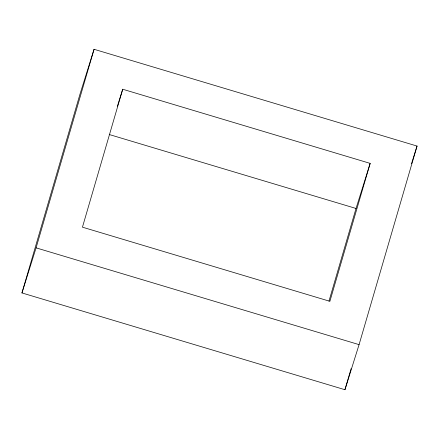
<?xml version="1.0" encoding="UTF-8"?>
<svg xmlns="http://www.w3.org/2000/svg" width="439" height="439" viewBox="0 0 439 439"><rect width="100%" height="100%" fill="white"/><g stroke="black" fill="none" stroke-linecap="round" stroke-linejoin="round"><path stroke-width="0.66" d="M21.95 292.939L79.925 94.369L94.056 49.283L417.05 146.061L359.075 344.631L344.944 389.717L21.95 292.939L36.08 247.854L94.056 49.283M122.717 89.238L82.444 227.177L329.887 301.313L370.159 163.379L122.717 89.238L117.394 106.227M328.987 301.077L356.029 208.465L370.159 163.379M344.944 389.717L351.09 368.678M411.519 163.703L417.05 146.061M109.245 134.521L356.029 208.465M36.08 247.854L359.075 344.631"/></g></svg>
